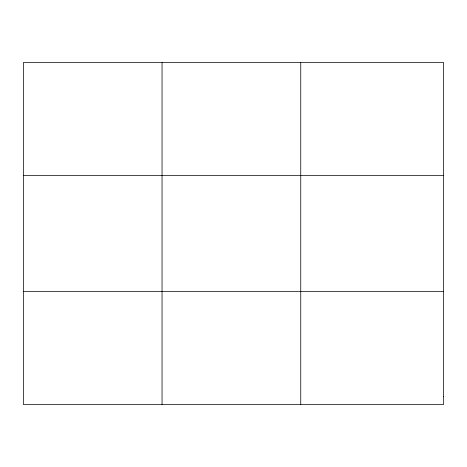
<?xml version="1.0" encoding="UTF-8"?>
<svg xmlns="http://www.w3.org/2000/svg" width="467" height="467" viewBox="0 0 467 467"><rect width="100%" height="100%" fill="white"/><g stroke="black" fill="none" stroke-linecap="round" stroke-linejoin="round"><path stroke-width="0.7" d="M162.049 404.44L162.049 62.56M300.748 404.44L300.748 62.56M23.35 175.382L443.65 175.382M23.35 291.618L443.65 291.618M443.65 396.384L443.65 404.44L23.35 404.44L23.35 62.56L443.65 62.56L443.65 396.384"/></g></svg>
